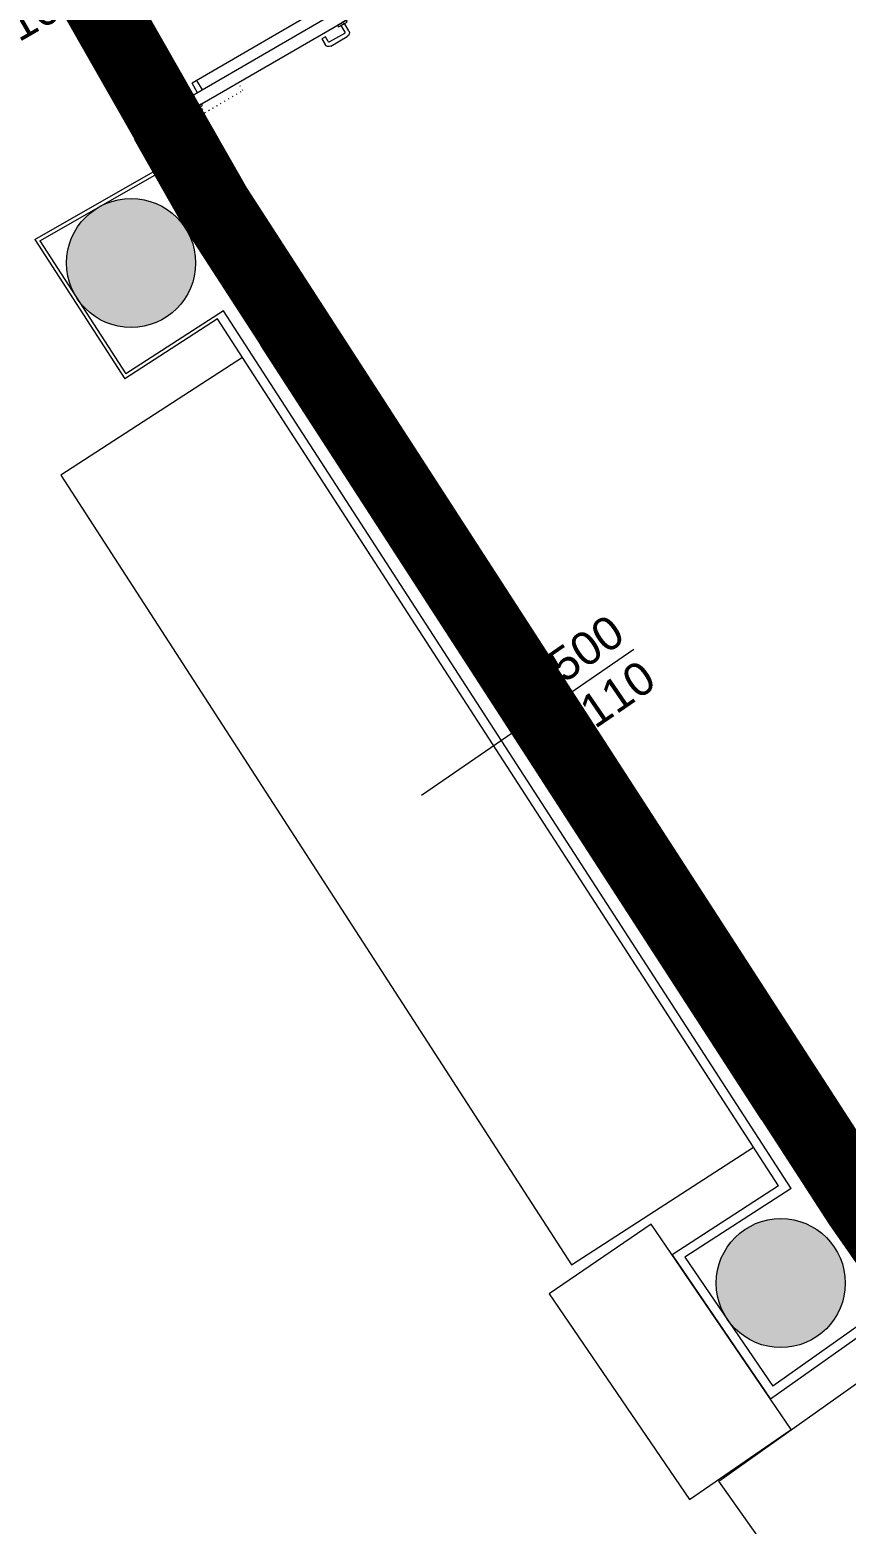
# Model space of a CAD drawing. Header units: centimetres. Extents: x 139057 to 200038, y 34824 to 80516.
# Drawn here: x 173517 to 173960, y 56038 to 56848 of the extents above; entities that cross this region are included whole.
import ezdxf

# ---------------------------------------------------------------- set-up
doc = ezdxf.new("R2010")
doc.units = ezdxf.units.CM
doc.header["$LTSCALE"] = 100
doc.linetypes.add('HIDDEN4', pattern=[0.125, 0.025, -0.1])
doc.linetypes.add('TRATTO-PUNTO', pattern=[1, 0.5, -0.25, 0, -0.25])
doc.layers.get('0').update_dxf_attribs({"lineweight": 0})
for name, color, linetype, lineweight in [('410_STRUTTURE_001-AM_0', 7, 'Continuous', 0), ('430_TAVOLATI_001-AM_0', 3, 'Continuous', 0), ('437_RIVESTIMENTI_001-AM_0', 13, 'Continuous', 0), ('439_TESTI_SERRAMENTI_001-AM_0', 11, 'Continuous', 0), ('441_SERRAMENTI_001-AM_0', 1, 'Continuous', 0), ('461_LAYOUT_SCHEMATICO_001-AM_0', 11, 'Continuous', 0)]:
    doc.layers.add(name, color=color, linetype=linetype, lineweight=lineweight)
doc.layers.add('_s_09_Perimetro_proprietà', color=40, linetype='Continuous')
doc.styles.get("Standard").update_dxf_attribs({"font": 'arial.ttf'})

# ---------------------------------------------------------------- blocks, each defined once
blk = doc.blocks.new('PORTA-[REI-US]-SISTI-180')
for p, q in [((-1.8, 12.56), (-1.8, 108.7)), ((-1.5, 109), (0, 109)), ((0.3, 108.7), (0.3, 106.85)), ((0.6, 106.75), (3.1, 106.75)), ((0.6, 106.55), (0.6, 106.75)), ((0.6, 106.55), (4.2, 106.55)), ((1.1, 108.05), (1.4, 108.05)), ((1.1, 106.75), (1.1, 108.05)), ((2.6, 106.75), (1.4, 108.05)), ((1.4, 108.05), (1.4, 106.75)), ((3.1, 106.75), (3.1, 106.55)), ((4.5, 106.25), (4.5, 9.75)), ((100.5, -71), (100.5, 109)), ((194.75, 112.55), (194.75, 103.65)), ((194.9, 112.55), (194.9, 110.85)), ((196.6, 112.85), (195.05, 112.85)), ((196.6, 112.7), (195.05, 112.7)), ((196.9, 110.7), (195.05, 110.7)), ((196.6, 112.85), (196.6, 112.7)), ((196.8, 105.35), (201.1, 105.35)), ((201.1, 105.35), (196.8, 105.35)), ((197.2, 109.75), (197.2, 110.4)), ((201.1, 109.75), (197.2, 109.75)), ((201.4, 105.65), (201.4, 109.45)), ((201.4, 107.5), (201.4, 105.65)), ((203.2, 107.8), (201.7, 107.8)), ((203.5, 12.56), (203.5, 107.5)), ((-9.8, 88.55), (-9.8, 98.85)), ((-7.5, 101.15), (-2.9, 101.15)), ((-7.5, 98.35), (-7.5, 89.05)), ((-2.9, 98.85), (-7, 98.85)), ((-2.9, 97.3), (-2.9, 102.7)), ((-2.9, 102.7), (-1.8, 102.7)), ((-2.9, 101.15), (-2.9, 100)), ((-2.9, 100), (-2.9, 98.85)), ((-1.8, 97.3), (-2.9, 97.3)), ((-1.8, 102.7), (-1.8, 100)), ((-1.8, 100), (-1.8, 97.3)), ((4.5, 102.7), (4.5, 100)), ((4.5, 102.7), (10.5, 102.7)), ((4.5, 100), (4.5, 97.3)), ((4.5, 99.7), (10.5, 99.7)), ((10.5, 102.7), (10.5, 13.3)), ((190.5, 102.7), (196.47, 102.7)), ((190.5, 13.3), (190.5, 102.7)), ((190.5, 99.7), (196.5, 99.7)), ((195.05, 103.35), (196.5, 103.35)), ((196.5, 103.35), (196.5, 105.05)), ((196.5, 105.05), (196.5, 12.56)), ((-4, 86.25), (-7.5, 86.25)), ((-7, 88.55), (-4, 88.55)), ((-4, 88.55), (-4, 86.25)), ((4.5, 16.3), (10.5, 16.3)), ((190.5, 16.3), (196.5, 16.3)), ((-2.8, 12), (-4.8, 5)), ((-1.8, 12), (-2.8, 12)), ((-1.8, 13.34), (-1.8, 7.3)), ((-1.8, 7.5), (-1.8, 12)), ((0.3, 7.3), (0.3, 9.15)), ((0.6, 9.45), (4.2, 9.45)), ((4.5, 13.3), (10.5, 13.3)), ((190.5, 13.3), (196.5, 13.3)), ((196.5, 9.75), (196.5, 13.34)), ((201.1, 9.45), (196.8, 9.45)), ((201.4, 7.3), (201.4, 9.15)), ((203.5, 13.34), (203.5, 7.3)), ((203.5, 7.5), (203.5, 12)), ((203.5, 12), (204.5, 12)), ((204.5, 12), (206.5, 5)), ((-5.3, 0), (-5.3, 2.5)), ((-5.3, 2.5), (-1.3, 2.5)), ((-3.85, 0), (-5.3, 0)), ((-5.05, 2.25), (-5.05, 0.25)), ((-1.55, 2.25), (-5.05, 2.25)), ((-5.05, 0.25), (-3.85, 0.25)), ((-4.8, 5), (-4.3, 5.5)), ((-4.8, 3.5), (-4.8, 5)), ((-4.8, 2.5), (-4.8, 5)), ((-4.39, 4.25), (-2.77, 4.25)), ((-4.3, 5.5), (-2.8, 5.5)), ((-3.85, 0), (-3.85, 0.25)), ((-3.55, 5), (-3.55, 3.5)), ((-3.55, 4), (-3.55, 4.5)), ((-2.8, 5.5), (-2.3, 5)), ((-2.3, 5.5), (-2.3, 7)), ((-2.3, 5), (-2.3, 2.5)), ((-2.3, 2.5), (-2.3, 3.64)), ((-1.55, 0), (-1.55, 2.25)), ((0, 0), (-1.55, 0)), ((-1.5, 7), (0, 7)), ((-1.3, 2.5), (-1.3, 0.25)), ((-1.3, 0.25), (0.25, 0.25)), ((0, -5.8), (0, 0)), ((0.25, 0.25), (0.25, -5.7)), ((203, 0.25), (200.75, 0.25)), ((200.75, 0.25), (200.75, -5.7)), ((201, 0), (203, 0)), ((201.5, 0), (203.25, 0)), ((203.2, 7), (201.7, 7)), ((207, 2.5), (203, 2.5)), ((203, 2.5), (203, 0.25)), ((203.25, 2.25), (206.75, 2.25)), ((203.25, 0), (203.25, 2.25)), ((206.88, 4.25), (203.53, 4.25)), ((204, 5.5), (204, 7)), ((204.5, 5.5), (204, 5)), ((204, 5), (204, 2.5)), ((204, 2.5), (204, 3.64)), ((206, 5.5), (204.5, 5.5)), ((205.25, 6.08), (205.25, 2.65)), ((206.75, 0.25), (205.55, 0.25)), ((205.55, 0), (205.55, 0.25)), ((205.55, 0), (206.75, 0)), ((205.55, 0), (207, 0)), ((206.5, 5), (206, 5.5)), ((206.5, 3.5), (206.5, 5)), ((206.5, 2.5), (206.5, 5)), ((206.75, 2.25), (206.75, 0.25)), ((207, 0), (207, 2.5)), ((2.25, -6.05), (0.25, -6.05)), ((0.35, -5.8), (2.15, -5.8)), ((1.99, -3.9), (0.51, -3.9)), ((2.5, -9.7), (2.5, -5.8)), ((2.65, -4.35), (2.65, -9.7)), ((198.35, -4.35), (198.35, -9.7)), ((198.5, -9.7), (198.5, -5.8)), ((198.75, -5.7), (198.75, -4.1)), ((198.75, -6.05), (200.75, -6.05)), ((200.65, -5.8), (198.85, -5.8)), ((199.01, -3.9), (200.49, -3.9)), ((200.75, -5.55), (200.75, -5.55)), ((201, -5.8), (201, 0)), ((0, -8.65), (0.15, -8.65)), ((0, -8.65), (0, -9.7)), ((0.15, -9.7), (0.15, -8.65)), ((0.3, -9.85), (2.35, -9.85)), ((2.35, -10), (0.3, -10)), ((200.7, -9.85), (198.65, -9.85)), ((198.65, -10), (200.7, -10)), ((201, -8.65), (200.85, -8.65)), ((200.85, -9.7), (200.85, -8.65)), ((201, -8.65), (201, -9.7))]:
    blk.add_line(p, q)
at = {"linetype": 'HIDDEN4', "ltscale": 0.2}
for points in [[(-1.8, 11.15), (-6.8, 11.15), (-6.8, 35.15), (-1.8, 35.15)], [(203.5, 11.15), (208.5, 11.15), (208.5, 35.15), (203.5, 35.15)]]:
    blk.add_lwpolyline(points, dxfattribs=at)
for points in [[(2.25, -5.7), (2.25, -4.1), (2.65, -4.1), (2.65, -8.35)], [(198.75, -4.1), (198.35, -4.1), (198.35, -8.35)]]:
    blk.add_lwpolyline(points)
for centre, radius, start, end in [((-1.5, 108.7), 0.3, 90, 180), ((0, 108.7), 0.3, 0, 90), ((0.6, 106.85), 0.3, 180, 270), ((4.2, 106.25), 0.3, 0, 90), ((195.05, 112.55), 0.3, 90, 180), ((195.05, 112.55), 0.15, 90, 180), ((195.05, 110.85), 0.15, 180, 270), ((196.8, 105.05), 0.3, 90, 180), ((196.8, 105.05), 0.3, 90, 180), ((196.9, 110.4), 0.3, 0, 90), ((201.1, 109.45), 0.3, 0, 90), ((201.1, 105.65), 0.3, 270, 0), ((201.1, 105.65), 0.3, 270, 0), ((201.7, 107.5), 0.3, 90, 180), ((203.2, 107.5), 0.3, 0, 90), ((-7.5, 98.85), 2.3, 90, 180), ((-7, 98.35), 0.5, 90, 180), ((195.05, 103.65), 0.3, 180, 270), ((-7.5, 88.55), 2.3, 180, 270), ((-7, 89.05), 0.5, 180, 270), ((0.6, 9.15), 0.3, 90, 180), ((4.2, 9.75), 0.3, 270, 0), ((196.8, 9.75), 0.3, 180, 270), ((201.1, 9.15), 0.3, 0, 90), ((-1.8, 7), 0.5, 90, 180), ((-1.5, 7.3), 0.3, 180, 270), ((0, 7.3), 0.3, 270, 0), ((201.7, 7.3), 0.3, 180, 270), ((203.2, 7.3), 0.3, 270, 0), ((203.5, 7), 0.5, 0, 90), ((0.25, -5.8), 0.25, 180, 270), ((0.35, -5.7), 0.1, 180, 270), ((0.51, -4.15), 0.25, 90, 180), ((1.99, -4.15), 0.25, 0, 90), ((2.15, -5.7), 0.1, 270, 0), ((2.25, -5.8), 0.25, 270, 0), ((198.75, -5.8), 0.25, 180, 270), ((198.85, -5.7), 0.1, 180, 270), ((199.01, -4.15), 0.25, 90, 180), ((200.49, -4.15), 0.25, 0, 90), ((200.65, -5.7), 0.1, 270, 0), ((200.75, -5.8), 0.25, 270, 0), ((0.3, -9.7), 0.3, 180, 270), ((0.3, -9.7), 0.15, 180, 270), ((2.35, -9.7), 0.3, 270, 0), ((2.35, -9.7), 0.15, 270, 0), ((198.65, -9.7), 0.3, 180, 270), ((198.65, -9.7), 0.15, 180, 270), ((200.7, -9.7), 0.3, 270, 0), ((200.7, -9.7), 0.15, 270, 0)]:
    blk.add_arc(centre, radius, start, end)
at = {"linetype": 'HIDDEN4'}
for centre, start, end in [((-8.86, 0), 0, 85.35339), ((209.86, 0), 97.94164, 180)]:
    blk.add_arc(centre, 109.36, start, end, dxfattribs=at)

msp = doc.modelspace()

# ---------------------------------------------------------------- hatches: boundary and pattern name
at = {"layer": '410_STRUTTURE_001-AM_0'}
h = msp.add_hatch(color=256, dxfattribs=at)
edge = h.paths.add_edge_path()
edge.add_arc((173571.95, 56721.86), 35, 0, 360)
h = msp.add_hatch(color=256, dxfattribs=at)
edge = h.paths.add_edge_path()
edge.add_arc((173924.45, 56168.65), 35, 0, 360)

# ---------------------------------------------------------------- linework, layer by layer
for centre in [(173571.95, 56721.86, 0), (173924.45, 56168.65, 0)]:
    msp.add_circle(centre, 35, dxfattribs=at)
at = {"layer": '430_TAVOLATI_001-AM_0'}
for p, q in [((173591, 56799.09, 0), (173573.72, 56789.02, 0)), ((173573.75, 56788.97, 0), (173600.46, 56742.15, 0)), ((173600.46, 56742.15, 0), (173642.57, 56677.1, 0)), ((173659.36, 56687.97, 0), (173642.57, 56677.1, 0)), ((173931.05, 56268.22, 0), (173914.26, 56257.36, 0))]:
    msp.add_line(p, q, dxfattribs=at)
at = {"layer": '430_TAVOLATI_001-AM_0', "elevation": 0}
for points in [[(173659.36, 56687.97), (173617.55, 56752.55), (173591, 56799.09)], [(174019.21, 56137.7), (173967.35, 56212.13), (173931.05, 56268.22)], [(173914.26, 56257.36), (173950.75, 56200.98), (174003.21, 56125.68)]]:
    msp.add_lwpolyline(points, dxfattribs=at)
at = {"layer": '437_RIVESTIMENTI_001-AM_0'}
for p, q in [((173519.65, 56734.61, 0), (173583.86, 56771.25, 0)), ((173522.47, 56733.92, 0), (173584.85, 56769.51, 0)), ((173519.65, 56734.61, 0), (173568.58, 56659, 0)), ((173522.47, 56733.92, 0), (173569.17, 56661.76, 0)), ((173923.2, 56221.45, 0), (173618.91, 56691.57, 0)), ((173930.11, 56219.97, 0), (173622.05, 56695.98, 0)), ((173665.65, 56692.04, 0), (173668.17, 56693.67, 0)), ((173939.86, 56273.93, 0), (173937.34, 56272.3, 0)), ((173923.18, 56221.44, 0), (173865.53, 56183.99, 0)), ((173930.11, 56219.97, 0), (173872.48, 56182.67, 0)), ((173865.53, 56183.99, 0), (173918.97, 56105.63, 0)), ((173872.48, 56182.67, 0), (173920.18, 56112.73, 0)), ((173976.43, 56152.53, 0), (173920.18, 56112.73, 0)), ((173975.17, 56145.51, 0), (173918.92, 56105.71, 0))]:
    msp.add_line(p, q, dxfattribs=at)
at = {"layer": '437_RIVESTIMENTI_001-AM_0', "elevation": 0}
for points in [[(173665.65, 56692.04), (173623.96, 56756.45), (173597.47, 56802.88)], [(173666.91, 56692.86), (173625.25, 56757.23), (173598.77, 56803.64)], [(173618.91, 56691.57), (173568.58, 56659)], [(173622.05, 56695.98), (173569.17, 56661.76)], [(174025.29, 56142.09), (173973.58, 56216.31), (173937.34, 56272.3)], [(174026.52, 56142.95), (173974.82, 56217.15), (173938.6, 56273.11)], [(174027.75, 56143.81), (173976.07, 56217.99), (173939.86, 56273.93)]]:
    msp.add_lwpolyline(points, dxfattribs=at)
at = {"layer": '441_SERRAMENTI_001-AM_0'}
for p, q in [((173670.86, 56689.52, 0), (173937.01, 56278.34, 0)), ((173914.26, 56257.36, 0), (173642.57, 56677.1, 0)), ((173729.59, 56433.26, 0), (173844.66, 56512.35, 0)), ((173798.95, 56482.15, 0), (173800.51, 56483.15, 0)), ((173800.48, 56479.78, 0), (173802.04, 56480.78, 0))]:
    msp.add_line(p, q, dxfattribs=at)
at = {"layer": '441_SERRAMENTI_001-AM_0', "elevation": 0}
for points in [[(173664.21, 56690.23), (173664.11, 56690.39), (173651.51, 56682.24), (173654.23, 56678.04), (173666.82, 56686.19), (173665.95, 56687.53), (173667.51, 56688.54), (173668.54, 56686.95), (173668.73, 56687.07, 0.414214), (173668.76, 56687.21), (173668.57, 56687.5, -0.414214), (173668.59, 56687.57), (173670.99, 56689.13, 0.414214), (173671.02, 56689.27), (173670.7, 56689.77, 0.414214), (173670.56, 56689.8), (173668.67, 56688.58, -0.414214), (173668.6, 56688.59), (173667.02, 56691.03, -0.414214), (173667.04, 56691.1), (173668.93, 56692.32, 0.414214), (173668.96, 56692.46), (173668.63, 56692.96, 0.414214), (173668.49, 56692.99), (173666.09, 56691.43, -0.414214), (173666.02, 56691.45), (173665.83, 56691.74, 0.41791), (173665.69, 56691.77), (173665.5, 56691.65), (173666.52, 56690.06), (173664.97, 56689.06), (173664.11, 56690.39)], [(173798.46, 56482.9), (173798.36, 56483.06), (173785.77, 56474.91), (173788.49, 56470.71), (173801.08, 56478.86), (173800.21, 56480.2), (173801.76, 56481.21), (173802.79, 56479.62), (173802.99, 56479.74, 0.414214), (173803.02, 56479.88), (173802.82, 56480.17, -0.414214), (173802.84, 56480.24), (173805.25, 56481.8, 0.414214), (173805.28, 56481.94), (173804.95, 56482.45, 0.414214), (173804.81, 56482.47), (173802.92, 56481.25, -0.414214), (173802.86, 56481.27), (173801.28, 56483.7, -0.414214), (173801.29, 56483.77), (173803.18, 56484.99, 0.414214), (173803.21, 56485.13), (173802.89, 56485.64, 0.414214), (173802.75, 56485.66), (173800.34, 56484.11, -0.414214), (173800.27, 56484.12), (173800.08, 56484.41, 0.41791), (173799.94, 56484.44), (173799.75, 56484.32), (173800.78, 56482.73), (173799.22, 56481.73), (173798.36, 56483.06)], [(173935.23, 56271.69), (173935.33, 56271.54), (173922.74, 56263.38), (173920.02, 56267.58), (173932.61, 56275.73), (173933.48, 56274.39), (173935.03, 56275.4), (173934, 56276.99), (173934.19, 56277.12, -0.414214), (173934.33, 56277.09), (173934.52, 56276.79, 0.414214), (173934.59, 56276.78), (173937, 56278.34, -0.414214), (173937.14, 56278.31), (173937.47, 56277.8, -0.414214), (173937.44, 56277.67), (173935.55, 56276.44, 0.414214), (173935.53, 56276.37), (173937.11, 56273.94, 0.414214), (173937.18, 56273.92), (173939.07, 56275.15, -0.414214), (173939.21, 56275.12), (173939.53, 56274.61, -0.414214), (173939.5, 56274.48), (173937.09, 56272.92, 0.414214), (173937.08, 56272.85), (173937.27, 56272.56, -0.41791), (173937.24, 56272.42), (173937.05, 56272.29), (173936.02, 56273.88), (173934.47, 56272.87), (173935.33, 56271.54)]]:
    msp.add_lwpolyline(points, format="xyb", dxfattribs=at)
for points in [[(173799.3, 56482.38), (173666.58, 56687.34), (173799.3, 56482.38), (173800.14, 56482.92), (173667.42, 56687.89), (173666.58, 56687.34)], [(173800.84, 56480.01), (173933.57, 56275.05), (173800.84, 56480.01), (173801.68, 56480.55), (173934.41, 56275.59), (173933.57, 56275.05)]]:
    msp.add_lwpolyline(points, dxfattribs=at)
at = {"layer": '461_LAYOUT_SCHEMATICO_001-AM_0', "elevation": 0}
for points in [[(173632.49, 56670.58), (173533.85, 56606.74), (173810.95, 56178.58), (173909.61, 56242.44), (173632.49, 56670.58)], [(173798.87, 56162.83), (173874.93, 56051.29), (173930.18, 56089.18), (173854.22, 56200.58), (173798.87, 56162.83)], [(173890.81, 56061.32), (173986.8, 56129.24), (174281.32, 55712.87), (174185.4, 55645), (173890.81, 56061.32)]]:
    msp.add_lwpolyline(points, dxfattribs=at)
at = {"layer": '_s_09_Perimetro_proprietà', "linetype": 'TRATTO-PUNTO', "ltscale": 200, "const_width": 40, "elevation": 0}
msp.add_lwpolyline([(171320.68, 59806.74), (171456.4, 59870.49), (171864.17, 59002.94), (171728.1, 58939.27), (171788.21, 58811.31), (172198.67, 58941.16), (172605.76, 58819.78), (172733.28, 58493.73), (172737.72, 58495.74), (173005.74, 57898.63), (173294.68, 57318.43), (173617.55, 56752.55), (173967.35, 56212.13), (174308.48, 55729.64), (174679.11, 55232.35), (174678.87, 54009.54, -0.417695), (174578.7, 53910.15), (173420.2, 53910.22), (173420.22, 53137.55)], format="xyb", dxfattribs=at)

# ---------------------------------------------------------------- block references
at = {"layer": '441_SERRAMENTI_001-AM_0', "xscale": -1, "rotation": 300.0455123635563}
msp.add_blockref('PORTA-[REI-US]-SISTI-180', (173598.77, 56803.64, 0.01), dxfattribs=at)

# ---------------------------------------------------------------- texts
at = {"layer": '439_TESTI_SERRAMENTI_001-AM_0', "char_height": 18, "width": 50.554}
for s, insert, attachment_point, rotation in [('180\\P210', (173486.99, 56855.09, 0.01), 4, 30.04551), ('500\\P110', (173844.66, 56512.35, 0), 6, 34.50175)]:
    msp.add_mtext(s, dxfattribs=dict(at, insert=insert, attachment_point=attachment_point, rotation=rotation))

doc.saveas('drawing.dxf')
